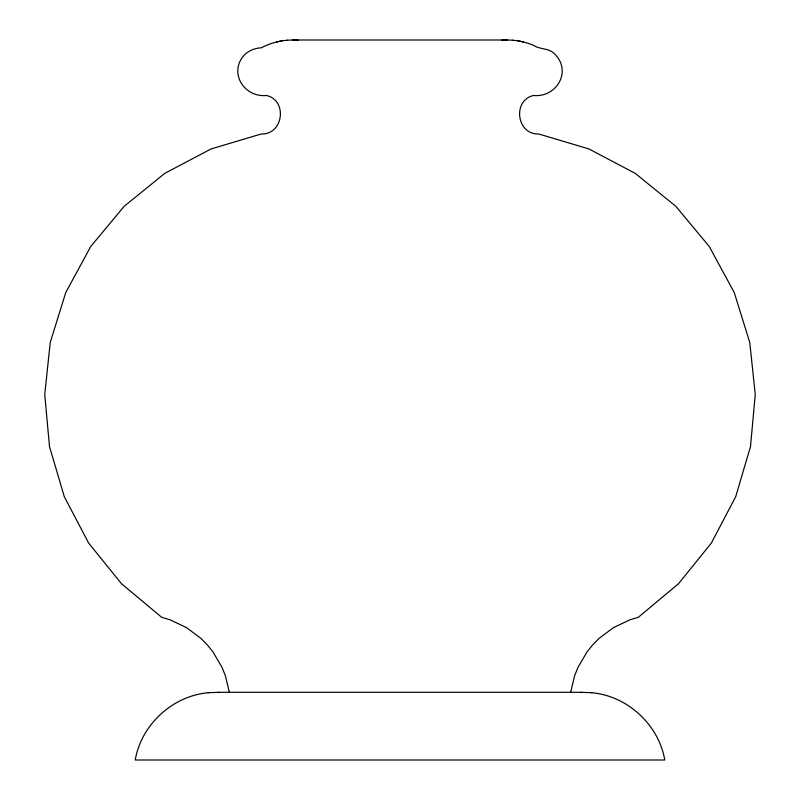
<?xml version="1.0" encoding="UTF-8"?>
<svg xmlns="http://www.w3.org/2000/svg" width="800" height="800" viewBox="0 0 800 800"><rect width="100%" height="100%" fill="white"/><g stroke="black" fill="none" stroke-linecap="round" stroke-linejoin="round"><path stroke-width="1.2" d="M570.7 692.19L574.61 675.78L577.96 667.42L587.04 651.88L592.7 644.87L599.02 638.45L613.43 627.65L629.68 619.91L638.31 617.29L678.49 583.76L711.36 543.06L735.68 496.74L750.5 446.58L755.25 394.49L749.77 342.48L734.25 292.53L709.29 246.55L675.84 206.31L635.2 173.35L588.9 148.93L538.74 133.99C516.88 134.88 511.95 100.71 533.41 95.49C556.19 97.79 571.87 72.06 555.37 54.71C549.55 47.65 540.31 49.86 533.84 45.47C527.09 42.61 519.91 40.82 512.6 40.22M287.4 40.22C278.28 40.95 269.36 43.57 261.26 47.83C256.12 47.9 248.92 50.31 244.63 54.71C228.13 72.06 243.81 97.79 266.59 95.49C288.05 100.71 283.12 134.88 261.26 133.99L211.1 148.93L164.8 173.35L124.16 206.31L90.71 246.55L65.75 292.53L50.23 342.48L44.75 394.49L49.5 446.58L64.32 496.74L88.64 543.06L121.51 583.76L161.69 617.29L170.32 619.91L186.57 627.65L200.98 638.45L207.3 644.87L212.96 651.88L222.04 667.42L225.39 675.78L229.3 692.19M208.62 692.7C172.74 695.69 141.34 724.54 135.22 760L664.78 760C658.66 724.54 627.26 695.69 591.38 692.7M282.01 40.89L276.46 41.99M287.19 40.22L292.83 40M501.75 40.22L507.38 40L292.62 40L298.25 40.22M208.25 692.7L219.24 692.31M523.54 41.99L517.99 40.89M218.89 692.31L581.11 692.31M580.76 692.31L591.75 692.7M507.17 40L512.81 40.22"/></g></svg>
